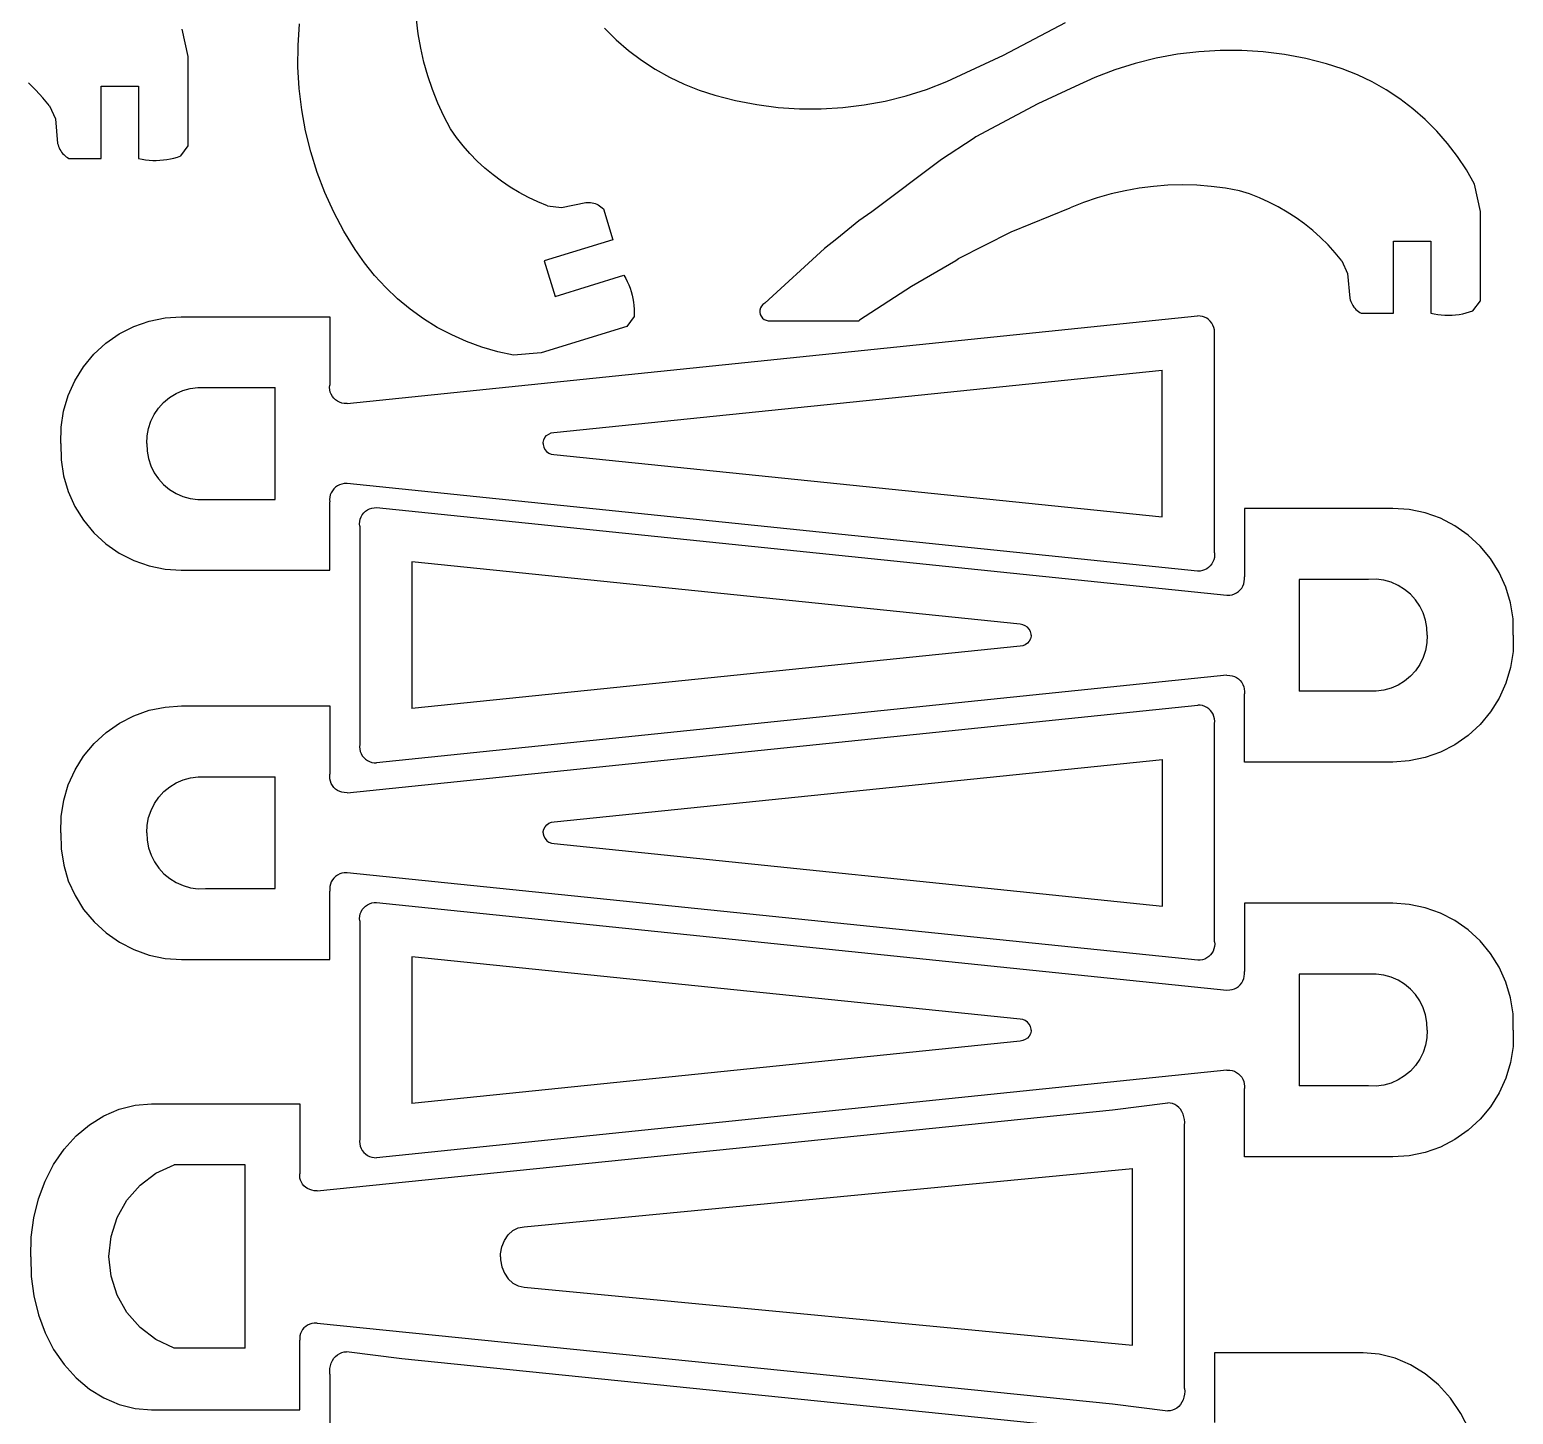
# Model space of a CAD drawing. Extents: x -3998 to 3998, y -3549 to 3549.
# Drawn here: x 1803 to 2400, y 1942 to 2499 of the extents above; entities that cross this region are included whole.
import ezdxf

# ---------------------------------------------------------------- set-up
doc = ezdxf.new("R2010")
doc.units = 0
doc.header["$MEASUREMENT"] = 0
doc.layers.get('0').update_dxf_attribs({"linetype": 'CONTINUOUS'})

msp = doc.modelspace()

# ---------------------------------------------------------------- linework, layer by layer
for p, q in [((1959.69, 2497.61), (1958.99, 2503.36)), ((2195.21, 2488.98), (2220.11, 2502.18)), ((1867.11, 2488.49), (1864.72, 2499.41)), ((1911.31, 2492.95), (1911.89, 2501.59)), ((1960.69, 2491.89), (1959.69, 2497.61)), ((2034.65, 2499.88), (2039.3, 2495.24)), ((1911.26, 2484.28), (1911.31, 2492.95)), ((1961.98, 2486.24), (1960.69, 2491.89)), ((2039.3, 2495.24), (2044.25, 2490.93)), ((2044.25, 2490.93), (2049.49, 2486.96)), ((2273.75, 2490.42), (2265.15, 2489.38)), ((2282.4, 2490.93), (2273.75, 2490.42)), ((2291.07, 2490.91), (2282.4, 2490.93)), ((2299.71, 2490.34), (2291.07, 2490.91)), ((2308.3, 2489.25), (2299.71, 2490.34)), ((1867.11, 2452.49), (1867.11, 2488.49)), ((1911.74, 2475.64), (1911.26, 2484.28)), ((1963.56, 2480.65), (1961.98, 2486.24)), ((2049.49, 2486.96), (2054.98, 2483.35)), ((2180.21, 2481.98), (2195.21, 2488.98)), ((2248.23, 2485.71), (2239.97, 2483.11)), ((2256.63, 2487.81), (2248.23, 2485.71)), ((2265.15, 2489.38), (2256.63, 2487.81)), ((2316.81, 2487.63), (2308.3, 2489.25)), ((2325.21, 2485.48), (2316.81, 2487.63)), ((2331.47, 2483.48), (2325.21, 2485.48)), ((1805.79, 2474.96), (1802.79, 2477.93)), ((1965.41, 2475.16), (1963.56, 2480.65)), ((2054.98, 2483.35), (2060.71, 2480.13)), ((2060.71, 2480.13), (2066.64, 2477.3)), ((2164.25, 2475.26), (2172.33, 2478.38)), ((2172.33, 2478.38), (2180.21, 2481.98)), ((2231.88, 2479.99), (2224.01, 2476.38)), ((2239.97, 2483.11), (2231.88, 2479.99)), ((2337.58, 2481.07), (2331.47, 2483.48)), ((2343.51, 2478.24), (2337.58, 2481.07)), ((2349.23, 2475.01), (2343.51, 2478.24)), ((1808.63, 2471.85), (1805.79, 2474.96)), ((1811.31, 2468.59), (1808.63, 2471.85)), ((1832.11, 2476.49), (1847.11, 2476.49)), ((1832.11, 2447.49), (1832.11, 2476.49)), ((1847.11, 2476.49), (1847.11, 2447.49)), ((1912.76, 2467.03), (1911.74, 2475.64)), ((1967.54, 2469.76), (1965.41, 2475.16)), ((2066.64, 2477.3), (2072.75, 2474.88)), ((2072.75, 2474.88), (2079.01, 2472.88)), ((2079.01, 2472.88), (2087.4, 2470.74)), ((2147.58, 2470.56), (2155.99, 2472.65)), ((2155.99, 2472.65), (2164.25, 2475.26)), ((2224.01, 2476.38), (2209.01, 2469.38)), ((2354.72, 2471.41), (2349.23, 2475.01)), ((1811.31, 2468.59), (1813.66, 2463.45)), ((1914.31, 2458.51), (1912.76, 2467.03)), ((1969.94, 2464.48), (1967.54, 2469.76)), ((2087.4, 2470.74), (2095.91, 2469.12)), ((2095.91, 2469.12), (2104.5, 2468.02)), ((2104.5, 2468.02), (2113.15, 2467.46)), ((2113.15, 2467.46), (2121.81, 2467.44)), ((2121.81, 2467.44), (2130.46, 2467.95)), ((2130.46, 2467.95), (2139.06, 2468.99)), ((2139.06, 2468.99), (2147.58, 2470.56)), ((2209.01, 2469.38), (2184.11, 2456.18)), ((2359.96, 2467.44), (2354.72, 2471.41)), ((2364.92, 2463.13), (2359.96, 2467.44)), ((1813.66, 2463.45), (1814.56, 2453.53)), ((1972.61, 2459.33), (1969.94, 2464.48)), ((2369.57, 2458.48), (2364.92, 2463.13)), ((1916.38, 2450.1), (1914.31, 2458.51)), ((1975.06, 2455.9), (1972.61, 2459.33)), ((1977.69, 2452.6), (1975.06, 2455.9)), ((2183.01, 2455.38), (2170.21, 2446.98)), ((2184.11, 2456.18), (2183.01, 2455.38)), ((2373.89, 2453.54), (2369.57, 2458.48)), ((1814.56, 2453.53), (1814.71, 2452.9)), ((1814.71, 2452.9), (1814.91, 2452.28)), ((1814.91, 2452.28), (1815.16, 2451.67)), ((1815.16, 2451.67), (1815.45, 2451.09)), ((1815.45, 2451.09), (1815.78, 2450.53)), ((1815.78, 2450.53), (1816.15, 2449.99)), ((1816.15, 2449.99), (1816.56, 2449.49)), ((1816.56, 2449.49), (1817.01, 2449.02)), ((1817.01, 2449.02), (1817.49, 2448.58)), ((1817.49, 2448.58), (1818, 2448.17)), ((1818, 2448.17), (1818.54, 2447.81)), ((1861.36, 2447.62), (1862.75, 2448.02)), ((1862.75, 2448.02), (1864.11, 2448.49)), ((1864.11, 2448.49), (1867.11, 2452.49)), ((1918.97, 2441.83), (1916.38, 2450.1)), ((1980.48, 2449.43), (1977.69, 2452.6)), ((1983.42, 2446.41), (1980.48, 2449.43)), ((2377.87, 2448.31), (2373.89, 2453.54)), ((2381.49, 2442.83), (2377.87, 2448.31)), ((1818.54, 2447.81), (1819.11, 2447.49)), ((1819.11, 2447.49), (1832.11, 2447.49)), ((1847.11, 2447.49), (1848.52, 2447.18)), ((1848.52, 2447.18), (1849.94, 2446.95)), ((1849.94, 2446.95), (1851.37, 2446.79)), ((1851.37, 2446.79), (1852.8, 2446.69)), ((1852.8, 2446.69), (1854.24, 2446.67)), ((1854.24, 2446.67), (1855.68, 2446.72)), ((1855.68, 2446.72), (1857.12, 2446.84)), ((1857.12, 2446.84), (1858.54, 2447.03)), ((1858.54, 2447.03), (1859.96, 2447.29)), ((1859.96, 2447.29), (1861.36, 2447.62)), ((1986.52, 2443.55), (1983.42, 2446.41)), ((1989.76, 2440.85), (1986.52, 2443.55)), ((2170.21, 2446.98), (2142.21, 2425.98)), ((2384.72, 2437.11), (2381.49, 2442.83)), ((1922.06, 2433.74), (1918.97, 2441.83)), ((1993.14, 2438.31), (1989.76, 2440.85)), ((1996.64, 2435.96), (1993.14, 2438.31)), ((2000.26, 2433.78), (1996.64, 2435.96)), ((2255.58, 2436.24), (2249.83, 2435.5)), ((2261.36, 2436.68), (2255.58, 2436.24)), ((2267.16, 2436.83), (2261.36, 2436.68)), ((2272.96, 2436.68), (2267.16, 2436.83)), ((2278.74, 2436.24), (2272.96, 2436.68)), ((2284.5, 2435.51), (2278.74, 2436.24)), ((2387.11, 2426.18), (2384.72, 2437.11)), ((1925.64, 2425.85), (1922.06, 2433.74)), ((2003.98, 2431.8), (2000.26, 2433.78)), ((2007.8, 2430.01), (2003.98, 2431.8)), ((2011.7, 2428.41), (2007.8, 2430.01)), ((2232.89, 2431.57), (2227.4, 2429.69)), ((2238.47, 2433.17), (2232.89, 2431.57)), ((2244.12, 2434.48), (2238.47, 2433.17)), ((2249.83, 2435.5), (2244.12, 2434.48)), ((2290.21, 2434.48), (2284.5, 2435.51)), ((2294.21, 2433.16), (2290.21, 2434.48)), ((2298.14, 2431.63), (2294.21, 2433.16)), ((2301.99, 2429.9), (2298.14, 2431.63)), ((1929.71, 2418.2), (1925.64, 2425.85)), ((2011.7, 2428.41), (2017.31, 2427.69)), ((2017.31, 2427.69), (2027.05, 2429.76)), ((2027.05, 2429.76), (2027.7, 2429.8)), ((2027.7, 2429.8), (2028.35, 2429.79)), ((2028.35, 2429.79), (2029, 2429.73)), ((2029, 2429.73), (2029.64, 2429.63)), ((2029.64, 2429.63), (2030.28, 2429.48)), ((2030.28, 2429.48), (2030.9, 2429.28)), ((2030.9, 2429.28), (2031.5, 2429.04)), ((2031.5, 2429.04), (2032.08, 2428.75)), ((2032.08, 2428.75), (2032.65, 2428.42)), ((2032.65, 2428.42), (2033.18, 2428.05)), ((2033.18, 2428.05), (2033.69, 2427.64)), ((2033.69, 2427.64), (2034.17, 2427.2)), ((2034.17, 2427.2), (2038.01, 2414.78)), ((2142.21, 2425.98), (2137.01, 2422.38)), ((2198.21, 2417.88), (2222.02, 2427.54)), ((2227.4, 2429.69), (2222.02, 2427.54)), ((2305.75, 2427.97), (2301.99, 2429.9)), ((2309.4, 2425.86), (2305.75, 2427.97)), ((2312.94, 2423.56), (2309.4, 2425.86)), ((2387.11, 2390.18), (2387.11, 2426.18)), ((1934.24, 2410.82), (1929.71, 2418.2)), ((2137.01, 2422.38), (2128.11, 2415.18)), ((2316.36, 2421.09), (2312.94, 2423.56)), ((2319.64, 2418.44), (2316.36, 2421.09)), ((2322.79, 2415.63), (2319.64, 2418.44)), ((2038.01, 2414.78), (2010.31, 2406.2)), ((2128.11, 2415.18), (2123.11, 2411.18)), ((2177.11, 2407.18), (2198.21, 2417.88)), ((2325.79, 2412.66), (2322.79, 2415.63)), ((2328.63, 2409.54), (2325.79, 2412.66)), ((2352.11, 2414.18), (2367.11, 2414.18)), ((2352.11, 2385.18), (2352.11, 2414.18)), ((2367.11, 2414.18), (2367.11, 2385.18)), ((1938, 2405.43), (1934.24, 2410.82)), ((2010.31, 2406.2), (2014.74, 2391.87)), ((2123.11, 2411.18), (2099.11, 2389.18)), ((2158.11, 2396.06), (2176.01, 2406.38)), ((2176.01, 2406.38), (2177.11, 2407.18)), ((2331.31, 2406.28), (2328.63, 2409.54)), ((2331.31, 2406.28), (2333.66, 2401.14)), ((1942.12, 2400.31), (1938, 2405.43)), ((1946.57, 2395.48), (1942.12, 2400.31)), ((2014.74, 2391.87), (2042.45, 2400.45)), ((2042.45, 2400.45), (2043.15, 2399.19)), ((2333.66, 2401.14), (2334.56, 2391.22)), ((1951.35, 2390.96), (1946.57, 2395.48)), ((2043.15, 2399.19), (2043.79, 2397.91)), ((2043.79, 2397.91), (2044.37, 2396.59)), ((2044.37, 2396.59), (2044.89, 2395.24)), ((2044.89, 2395.24), (2045.33, 2393.87)), ((2137.3, 2382.47), (2158.11, 2396.06)), ((1956.41, 2386.78), (1951.35, 2390.96)), ((2045.33, 2393.87), (2045.71, 2392.49)), ((2045.71, 2392.49), (2046.02, 2391.08)), ((2046.02, 2391.08), (2046.26, 2389.66)), ((2046.26, 2389.66), (2046.43, 2388.23)), ((2046.43, 2388.23), (2046.53, 2386.79)), ((2098.39, 2388.69), (2097.8, 2388.05)), ((2099.11, 2389.18), (2098.39, 2388.69)), ((2334.56, 2391.22), (2334.71, 2390.59)), ((2334.71, 2390.59), (2334.91, 2389.97)), ((2334.91, 2389.97), (2335.16, 2389.37)), ((2335.16, 2389.37), (2335.45, 2388.79)), ((2335.45, 2388.79), (2335.78, 2388.23)), ((2335.78, 2388.23), (2336.15, 2387.69)), ((2384.11, 2386.18), (2387.11, 2390.18)), ((1851.35, 2381.99), (1857.77, 2383.31)), ((1857.77, 2383.31), (1864.3, 2383.76)), ((1864.3, 2383.76), (1924.05, 2383.76)), ((1924.05, 2383.76), (1924.05, 2356.27)), ((1931.03, 2348.85), (2273.31, 2384.1)), ((1961.75, 2382.95), (1956.41, 2386.78)), ((1967.34, 2379.5), (1961.75, 2382.95)), ((2046.52, 2383.91), (2043.58, 2379.87)), ((2046.56, 2385.35), (2046.52, 2383.91)), ((2046.53, 2386.79), (2046.56, 2385.35)), ((2097.15, 2386.46), (2097.12, 2385.59)), ((2097.12, 2385.59), (2097.28, 2384.74)), ((2097.38, 2387.29), (2097.15, 2386.46)), ((2097.28, 2384.74), (2097.64, 2383.95)), ((2097.8, 2388.05), (2097.38, 2387.29)), ((2097.64, 2383.95), (2098.18, 2383.26)), ((2098.18, 2383.26), (2098.85, 2382.72)), ((2098.85, 2382.72), (2099.64, 2382.34)), ((2099.64, 2382.34), (2100.49, 2382.16)), ((2137.3, 2382.47), (2137.11, 2382.18)), ((2274.26, 2384.07), (2273.31, 2384.1)), ((2275.2, 2383.9), (2274.26, 2384.07)), ((2276.1, 2383.59), (2275.2, 2383.9)), ((2276.95, 2383.16), (2276.1, 2383.59)), ((2277.72, 2382.61), (2276.95, 2383.16)), ((2278.41, 2381.96), (2277.72, 2382.61)), ((2336.15, 2387.69), (2336.56, 2387.19)), ((2336.56, 2387.19), (2337.01, 2386.71)), ((2337.01, 2386.71), (2337.49, 2386.27)), ((2337.49, 2386.27), (2338, 2385.87)), ((2338, 2385.87), (2338.54, 2385.51)), ((2338.54, 2385.51), (2339.11, 2385.18)), ((2339.11, 2385.18), (2352.11, 2385.18)), ((2367.11, 2385.18), (2368.52, 2384.88)), ((2368.52, 2384.88), (2369.94, 2384.65)), ((2369.94, 2384.65), (2371.37, 2384.48)), ((2371.37, 2384.48), (2372.8, 2384.39)), ((2372.8, 2384.39), (2374.24, 2384.37)), ((2374.24, 2384.37), (2375.68, 2384.42)), ((2375.68, 2384.42), (2377.12, 2384.54)), ((2377.12, 2384.54), (2378.54, 2384.73)), ((2378.54, 2384.73), (2379.96, 2384.99)), ((2379.96, 2384.99), (2381.36, 2385.32)), ((2381.36, 2385.32), (2382.75, 2385.72)), ((2382.75, 2385.72), (2384.11, 2386.18)), ((1833.96, 2373.08), (1839.34, 2376.83)), ((1839.34, 2376.83), (1845.17, 2379.81)), ((1845.17, 2379.81), (1851.35, 2381.99)), ((1973.15, 2376.43), (1967.34, 2379.5)), ((1979.15, 2373.76), (1973.15, 2376.43)), ((2043.58, 2379.87), (2009.19, 2369.22)), ((2100.49, 2382.16), (2101.36, 2382.18)), ((2101.36, 2382.18), (2137.11, 2382.18)), ((2279, 2381.21), (2278.41, 2381.96)), ((2279.47, 2380.38), (2279, 2381.21)), ((2279.81, 2379.5), (2279.47, 2380.38)), ((2280.03, 2378.57), (2279.81, 2379.5)), ((2280.11, 2377.63), (2280.03, 2378.57)), ((2280.05, 2376.68), (2280.11, 2377.63)), ((2280.05, 2288.84), (2280.05, 2376.68)), ((1829.13, 2368.65), (1833.96, 2373.08)), ((1985.32, 2371.5), (1979.15, 2373.76)), ((1991.63, 2369.67), (1985.32, 2371.5)), ((1824.95, 2363.6), (1829.13, 2368.65)), ((1998.05, 2368.27), (1991.63, 2369.67)), ((2009.19, 2369.22), (1998.05, 2368.27)), ((1821.48, 2358.04), (1824.95, 2363.6)), ((2014.24, 2337.16), (2259.05, 2362.26)), ((2259.05, 2303.26), (2259.05, 2362.26)), ((1818.79, 2352.07), (1821.48, 2358.04)), ((1859.58, 2351.23), (1862.19, 2352.83)), ((1862.19, 2352.83), (1865, 2354.06)), ((1865, 2354.06), (1867.95, 2354.88)), ((1867.95, 2354.88), (1870.98, 2355.28)), ((1870.98, 2355.28), (1874.05, 2355.26)), ((1874.05, 2355.26), (1902.05, 2355.26)), ((1902.05, 2310.26), (1902.05, 2355.26)), ((1923.99, 2355.32), (1924.05, 2356.27)), ((1924.07, 2354.38), (1923.99, 2355.32)), ((1924.28, 2353.45), (1924.07, 2354.38)), ((1924.63, 2352.57), (1924.28, 2353.45)), ((1925.1, 2351.74), (1924.63, 2352.57)), ((1816.93, 2345.79), (1818.79, 2352.07)), ((1853.43, 2344.48), (1855.16, 2347.01)), ((1855.16, 2347.01), (1857.22, 2349.27)), ((1857.22, 2349.27), (1859.58, 2351.23)), ((1925.68, 2350.99), (1925.1, 2351.74)), ((1926.37, 2350.34), (1925.68, 2350.99)), ((1927.15, 2349.79), (1926.37, 2350.34)), ((1928, 2349.36), (1927.15, 2349.79)), ((1928.9, 2349.05), (1928, 2349.36)), ((1929.83, 2348.89), (1928.9, 2349.05)), ((1931.03, 2348.85), (1929.83, 2348.89)), ((1815.93, 2339.31), (1816.93, 2345.79)), ((1851.1, 2338.83), (1852.07, 2341.74)), ((1852.07, 2341.74), (1853.43, 2344.48)), ((1815.81, 2332.76), (1815.93, 2339.31)), ((1850.43, 2332.76), (1850.56, 2335.82)), ((1850.56, 2335.82), (1851.1, 2338.83)), ((2010.15, 2334.22), (2010.64, 2335.16)), ((2010.64, 2335.16), (2011.33, 2335.97)), ((2011.33, 2335.97), (2012.2, 2336.59)), ((2012.2, 2336.59), (2013.18, 2337)), ((2013.18, 2337), (2014.24, 2337.16)), ((1815.81, 2332.76), (1815.93, 2326.2)), ((1850.43, 2332.76), (1850.56, 2329.7)), ((1850.56, 2329.7), (1851.1, 2326.68)), ((2009.89, 2333.18), (2010.15, 2334.22)), ((2009.89, 2332.76), (2009.89, 2333.18)), ((2009.89, 2332.76), (2009.89, 2332.33)), ((2009.89, 2332.33), (2010.15, 2331.3)), ((2010.15, 2331.3), (2010.64, 2330.35)), ((2010.64, 2330.35), (2011.33, 2329.54)), ((2011.33, 2329.54), (2012.2, 2328.92)), ((2012.2, 2328.92), (2013.18, 2328.51)), ((2013.18, 2328.51), (2014.24, 2328.35)), ((1815.93, 2326.2), (1816.93, 2319.73)), ((1851.1, 2326.68), (1852.07, 2323.78)), ((1852.07, 2323.78), (1853.43, 2321.03)), ((2014.24, 2328.35), (2259.05, 2303.26)), ((1816.93, 2319.73), (1818.79, 2313.44)), ((1853.43, 2321.03), (1855.16, 2318.5)), ((1855.16, 2318.5), (1857.22, 2316.24)), ((1929.83, 2316.63), (1928.9, 2316.46)), ((1931.03, 2316.66), (1929.83, 2316.63)), ((2273.31, 2281.42), (1931.03, 2316.66)), ((1818.79, 2313.44), (1821.48, 2307.47)), ((1857.22, 2316.24), (1859.58, 2314.29)), ((1859.58, 2314.29), (1862.19, 2312.68)), ((1862.19, 2312.68), (1865, 2311.46)), ((1865, 2311.46), (1867.95, 2310.63)), ((1867.95, 2310.63), (1870.98, 2310.23)), ((1924.07, 2311.14), (1923.99, 2310.19)), ((1924.28, 2312.06), (1924.07, 2311.14)), ((1924.63, 2312.95), (1924.28, 2312.06)), ((1925.1, 2313.77), (1924.63, 2312.95)), ((1925.68, 2314.52), (1925.1, 2313.77)), ((1926.37, 2315.18), (1925.68, 2314.52)), ((1927.15, 2315.73), (1926.37, 2315.18)), ((1928, 2316.16), (1927.15, 2315.73)), ((1928.9, 2316.46), (1928, 2316.16)), ((1821.48, 2307.47), (1824.95, 2301.91)), ((1870.98, 2310.23), (1874.05, 2310.26)), ((1874.05, 2310.26), (1902.05, 2310.26)), ((1923.99, 2310.19), (1924.05, 2309.24)), ((1924.05, 2281.75), (1924.05, 2309.24)), ((1937.16, 2304.07), (1937.74, 2304.82)), ((1937.74, 2304.82), (1938.43, 2305.48)), ((1938.43, 2305.48), (1939.21, 2306.03)), ((1939.21, 2306.03), (1940.06, 2306.46)), ((1940.06, 2306.46), (1940.96, 2306.76)), ((1940.96, 2306.76), (1941.89, 2306.93)), ((1941.89, 2306.93), (1942.84, 2306.96)), ((1942.84, 2306.96), (2285.12, 2271.72)), ((2351.85, 2306.63), (2292.11, 2306.63)), ((2292.11, 2306.63), (2292.11, 2279.14)), ((2358.39, 2306.18), (2351.85, 2306.63)), ((2364.81, 2304.85), (2358.39, 2306.18)), ((2370.99, 2302.68), (2364.81, 2304.85)), ((1824.95, 2301.91), (1829.13, 2296.87)), ((1936.05, 2300.49), (1936.13, 2301.44)), ((1936.11, 2299.54), (1936.05, 2300.49)), ((1936.11, 2299.54), (1936.11, 2211.7)), ((1936.13, 2301.44), (1936.34, 2302.36)), ((1936.34, 2302.36), (1936.69, 2303.25)), ((1936.69, 2303.25), (1937.16, 2304.07)), ((2376.82, 2299.69), (2370.99, 2302.68)), ((2382.2, 2295.95), (2376.82, 2299.69)), ((1829.13, 2296.87), (1833.96, 2292.43)), ((2387.02, 2291.51), (2382.2, 2295.95)), ((1833.96, 2292.43), (1839.34, 2288.69)), ((1839.34, 2288.69), (1845.17, 2285.7)), ((2280.03, 2286.94), (2279.81, 2286.01)), ((2280.11, 2287.89), (2280.03, 2286.94)), ((2280.05, 2288.84), (2280.11, 2287.89)), ((2391.21, 2286.47), (2387.02, 2291.51)), ((1845.17, 2285.7), (1851.35, 2283.52)), ((1851.35, 2283.52), (1857.77, 2282.2)), ((1857.77, 2282.2), (1864.3, 2281.75)), ((1864.3, 2281.75), (1924.05, 2281.75)), ((2201.92, 2260.03), (1957.11, 2285.12)), ((1957.11, 2285.12), (1957.11, 2226.12)), ((2274.26, 2281.45), (2273.31, 2281.42)), ((2275.2, 2281.62), (2274.26, 2281.45)), ((2276.1, 2281.92), (2275.2, 2281.62)), ((2276.95, 2282.35), (2276.1, 2281.92)), ((2277.72, 2282.9), (2276.95, 2282.35)), ((2278.41, 2283.55), (2277.72, 2282.9)), ((2279, 2284.3), (2278.41, 2283.55)), ((2279.47, 2285.13), (2279, 2284.3)), ((2279.81, 2286.01), (2279.47, 2285.13)), ((2394.68, 2280.91), (2391.21, 2286.47)), ((2397.36, 2274.93), (2394.68, 2280.91)), ((2291.06, 2274.61), (2291.53, 2275.43)), ((2291.53, 2275.43), (2291.87, 2276.32)), ((2291.87, 2276.32), (2292.09, 2277.24)), ((2292.09, 2277.24), (2292.17, 2278.19)), ((2292.17, 2278.19), (2292.11, 2279.14)), ((2342.11, 2278.12), (2314.11, 2278.12)), ((2314.11, 2278.12), (2314.11, 2233.12)), ((2345.17, 2278.15), (2342.11, 2278.12)), ((2348.21, 2277.74), (2345.17, 2278.15)), ((2351.16, 2276.92), (2348.21, 2277.74)), ((2353.96, 2275.7), (2351.16, 2276.92)), ((2356.57, 2274.09), (2353.96, 2275.7)), ((2399.23, 2268.65), (2397.36, 2274.93)), ((2285.12, 2271.72), (2286.32, 2271.75)), ((2286.32, 2271.75), (2287.26, 2271.92)), ((2287.26, 2271.92), (2288.16, 2272.22)), ((2288.16, 2272.22), (2289.01, 2272.65)), ((2289.01, 2272.65), (2289.78, 2273.2)), ((2289.78, 2273.2), (2290.47, 2273.86)), ((2290.47, 2273.86), (2291.06, 2274.61)), ((2358.93, 2272.14), (2356.57, 2274.09)), ((2361, 2269.88), (2358.93, 2272.14)), ((2362.73, 2267.35), (2361, 2269.88)), ((2364.09, 2264.6), (2362.73, 2267.35)), ((2365.05, 2261.7), (2364.09, 2264.6)), ((2400.22, 2262.17), (2399.23, 2268.65)), ((2202.97, 2259.86), (2201.92, 2260.03)), ((2203.96, 2259.46), (2202.97, 2259.86)), ((2204.82, 2258.83), (2203.96, 2259.46)), ((2205.52, 2258.03), (2204.82, 2258.83)), ((2206.01, 2257.08), (2205.52, 2258.03)), ((2206.26, 2256.05), (2206.01, 2257.08)), ((2365.6, 2258.68), (2365.05, 2261.7)), ((2365.72, 2255.62), (2365.6, 2258.68)), ((2400.34, 2255.62), (2400.22, 2262.17)), ((2201.92, 2251.21), (1957.11, 2226.12)), ((2202.97, 2251.38), (2201.92, 2251.21)), ((2203.96, 2251.79), (2202.97, 2251.38)), ((2204.82, 2252.41), (2203.96, 2251.79)), ((2205.52, 2253.22), (2204.82, 2252.41)), ((2206.01, 2254.16), (2205.52, 2253.22)), ((2206.26, 2255.2), (2206.01, 2254.16)), ((2206.27, 2255.62), (2206.26, 2256.05)), ((2206.27, 2255.62), (2206.26, 2255.2)), ((2365.6, 2252.56), (2365.05, 2249.55)), ((2365.72, 2255.62), (2365.6, 2252.56)), ((2400.34, 2255.62), (2400.22, 2249.07)), ((2364.09, 2246.64), (2362.73, 2243.9)), ((2365.05, 2249.55), (2364.09, 2246.64)), ((2400.22, 2249.07), (2399.23, 2242.59)), ((2285.12, 2239.52), (1942.84, 2204.28)), ((2285.12, 2239.52), (2286.32, 2239.49)), ((2286.32, 2239.49), (2287.26, 2239.32)), ((2287.26, 2239.32), (2288.16, 2239.02)), ((2288.16, 2239.02), (2289.01, 2238.59)), ((2358.93, 2239.1), (2356.57, 2237.15)), ((2361, 2241.37), (2358.93, 2239.1)), ((2362.73, 2243.9), (2361, 2241.37)), ((2399.23, 2242.59), (2397.36, 2236.31)), ((2289.01, 2238.59), (2289.78, 2238.04)), ((2289.78, 2238.04), (2290.47, 2237.39)), ((2290.47, 2237.39), (2291.06, 2236.64)), ((2291.06, 2236.64), (2291.53, 2235.81)), ((2291.53, 2235.81), (2291.87, 2234.93)), ((2291.87, 2234.93), (2292.09, 2234)), ((2292.09, 2234), (2292.17, 2233.05)), ((2292.17, 2233.05), (2292.11, 2232.1)), ((2342.11, 2233.12), (2314.11, 2233.12)), ((2345.17, 2233.1), (2342.11, 2233.12)), ((2348.21, 2233.5), (2345.17, 2233.1)), ((2351.16, 2234.32), (2348.21, 2233.5)), ((2353.96, 2235.55), (2351.16, 2234.32)), ((2356.57, 2237.15), (2353.96, 2235.55)), ((2397.36, 2236.31), (2394.68, 2230.33)), ((1857.83, 2226.74), (1864.36, 2227.19)), ((1864.36, 2227.19), (1924.11, 2227.19)), ((1924.11, 2227.19), (1924.11, 2199.7)), ((1931.09, 2192.28), (2273.37, 2227.52)), ((2274.32, 2227.49), (2273.37, 2227.52)), ((2275.26, 2227.32), (2274.32, 2227.49)), ((2276.16, 2227.02), (2275.26, 2227.32)), ((2277.01, 2226.59), (2276.16, 2227.02)), ((2292.11, 2204.61), (2292.11, 2232.1)), ((2394.68, 2230.33), (2391.21, 2224.77)), ((1839.4, 2220.25), (1845.23, 2223.24)), ((1845.23, 2223.24), (1851.41, 2225.42)), ((1851.41, 2225.42), (1857.83, 2226.74)), ((2277.78, 2226.04), (2277.01, 2226.59)), ((2278.47, 2225.39), (2277.78, 2226.04)), ((2279.06, 2224.64), (2278.47, 2225.39)), ((2279.53, 2223.81), (2279.06, 2224.64)), ((2279.87, 2222.93), (2279.53, 2223.81)), ((2280.09, 2222), (2279.87, 2222.93)), ((2280.17, 2221.05), (2280.09, 2222)), ((2280.11, 2220.1), (2280.17, 2221.05)), ((2391.21, 2224.77), (2387.02, 2219.73)), ((1829.19, 2212.07), (1834.02, 2216.51)), ((1834.02, 2216.51), (1839.4, 2220.25)), ((2280.11, 2132.26), (2280.11, 2220.1)), ((2382.2, 2215.3), (2376.82, 2211.55)), ((2387.02, 2219.73), (2382.2, 2215.3)), ((1825.01, 2207.03), (1829.19, 2212.07)), ((1936.11, 2211.7), (1936.05, 2210.75)), ((1936.05, 2210.75), (1936.13, 2209.8)), ((1936.13, 2209.8), (1936.34, 2208.88)), ((2376.82, 2211.55), (2370.99, 2208.56)), ((1821.54, 2201.47), (1825.01, 2207.03)), ((1936.34, 2208.88), (1936.69, 2207.99)), ((1936.69, 2207.99), (1937.16, 2207.17)), ((1937.16, 2207.17), (1937.74, 2206.42)), ((1937.74, 2206.42), (1938.43, 2205.76)), ((1938.43, 2205.76), (1939.21, 2205.22)), ((1939.21, 2205.22), (1940.06, 2204.78)), ((1940.06, 2204.78), (1940.96, 2204.48)), ((1940.96, 2204.48), (1941.89, 2204.31)), ((1941.89, 2204.31), (1942.84, 2204.28)), ((2014.3, 2180.59), (2259.11, 2205.68)), ((2259.11, 2146.68), (2259.11, 2205.68)), ((2351.85, 2204.61), (2292.11, 2204.61)), ((2358.39, 2205.06), (2351.85, 2204.61)), ((2364.81, 2206.39), (2358.39, 2205.06)), ((2370.99, 2208.56), (2364.81, 2206.39)), ((1818.85, 2195.5), (1821.54, 2201.47)), ((1862.25, 2196.26), (1865.06, 2197.48)), ((1865.06, 2197.48), (1868.01, 2198.31)), ((1868.01, 2198.31), (1871.04, 2198.71)), ((1871.04, 2198.71), (1874.11, 2198.68)), ((1874.11, 2198.68), (1902.11, 2198.68)), ((1902.11, 2153.68), (1902.11, 2198.68)), ((1924.05, 2198.75), (1924.11, 2199.7)), ((1924.13, 2197.8), (1924.05, 2198.75)), ((1924.34, 2196.88), (1924.13, 2197.8)), ((1816.99, 2189.21), (1818.85, 2195.5)), ((1855.22, 2190.44), (1857.28, 2192.7)), ((1857.28, 2192.7), (1859.64, 2194.65)), ((1859.64, 2194.65), (1862.25, 2196.26)), ((1924.69, 2195.99), (1924.34, 2196.88)), ((1925.16, 2195.17), (1924.69, 2195.99)), ((1925.74, 2194.42), (1925.16, 2195.17)), ((1926.43, 2193.76), (1925.74, 2194.42)), ((1927.21, 2193.22), (1926.43, 2193.76)), ((1928.06, 2192.78), (1927.21, 2193.22)), ((1928.96, 2192.48), (1928.06, 2192.78)), ((1929.89, 2192.31), (1928.96, 2192.48)), ((1931.09, 2192.28), (1929.89, 2192.31)), ((1815.99, 2182.74), (1816.99, 2189.21)), ((1852.13, 2185.17), (1853.49, 2187.91)), ((1853.49, 2187.91), (1855.22, 2190.44)), ((1815.87, 2176.18), (1815.99, 2182.74)), ((1850.49, 2176.18), (1850.62, 2179.24)), ((1850.62, 2179.24), (1851.16, 2182.26)), ((1851.16, 2182.26), (1852.13, 2185.17)), ((2010.7, 2178.59), (2011.39, 2179.4)), ((2011.39, 2179.4), (2012.26, 2180.02)), ((2012.26, 2180.02), (2013.24, 2180.43)), ((2013.24, 2180.43), (2014.3, 2180.59)), ((1815.87, 2176.18), (1815.99, 2169.63)), ((1850.49, 2176.18), (1850.62, 2173.12)), ((2009.95, 2176.61), (2010.21, 2177.64)), ((2009.95, 2176.18), (2009.95, 2176.61)), ((2009.95, 2176.18), (2009.95, 2175.76)), ((2009.95, 2175.76), (2010.21, 2174.72)), ((2010.21, 2177.64), (2010.7, 2178.59)), ((2010.21, 2174.72), (2010.7, 2173.78)), ((2010.7, 2173.78), (2011.39, 2172.97)), ((1815.99, 2169.63), (1816.99, 2163.16)), ((1850.62, 2173.12), (1851.16, 2170.11)), ((1851.16, 2170.11), (1852.13, 2167.2)), ((2011.39, 2172.97), (2012.26, 2172.35)), ((2012.26, 2172.35), (2013.24, 2171.94)), ((2013.24, 2171.94), (2014.3, 2171.78)), ((2014.3, 2171.78), (2259.11, 2146.68)), ((1816.99, 2163.16), (1818.85, 2156.87)), ((1852.13, 2167.2), (1853.49, 2164.46)), ((1853.49, 2164.46), (1855.22, 2161.93)), ((1855.22, 2161.93), (1857.28, 2159.67)), ((1818.85, 2156.87), (1821.54, 2150.9)), ((1857.28, 2159.67), (1859.64, 2157.71)), ((1859.64, 2157.71), (1862.25, 2156.11)), ((1862.25, 2156.11), (1865.06, 2154.88)), ((1924.34, 2155.49), (1924.13, 2154.56)), ((1924.69, 2156.37), (1924.34, 2155.49)), ((1925.16, 2157.2), (1924.69, 2156.37)), ((1925.74, 2157.95), (1925.16, 2157.2)), ((1926.43, 2158.6), (1925.74, 2157.95)), ((1927.21, 2159.15), (1926.43, 2158.6)), ((1928.06, 2159.58), (1927.21, 2159.15)), ((1928.96, 2159.89), (1928.06, 2159.58)), ((1929.89, 2160.06), (1928.96, 2159.89)), ((1931.09, 2160.09), (1929.89, 2160.06)), ((2273.37, 2124.84), (1931.09, 2160.09)), ((1821.54, 2150.9), (1825.01, 2145.34)), ((1865.06, 2154.88), (1868.01, 2154.06)), ((1868.01, 2154.06), (1871.04, 2153.66)), ((1871.04, 2153.66), (1874.11, 2153.68)), ((1874.11, 2153.68), (1902.11, 2153.68)), ((1924.13, 2154.56), (1924.05, 2153.62)), ((1924.05, 2153.62), (1924.11, 2152.67)), ((1924.11, 2125.18), (1924.11, 2152.67)), ((1825.01, 2145.34), (1829.19, 2140.29)), ((1936.13, 2142.59), (1936.34, 2143.51)), ((1936.34, 2143.51), (1936.69, 2144.4)), ((1936.69, 2144.4), (1937.16, 2145.22)), ((1937.16, 2145.22), (1937.74, 2145.97)), ((1937.74, 2145.97), (1938.43, 2146.63)), ((1938.43, 2146.63), (1939.21, 2147.18)), ((1939.21, 2147.18), (1940.06, 2147.61)), ((1940.06, 2147.61), (1940.96, 2147.91)), ((1940.96, 2147.91), (1941.89, 2148.08)), ((1941.89, 2148.08), (1942.84, 2148.11)), ((1942.84, 2148.11), (2285.12, 2112.87)), ((2292.11, 2147.78), (2292.11, 2120.29)), ((2351.85, 2147.78), (2292.11, 2147.78)), ((2358.39, 2147.33), (2351.85, 2147.78)), ((2364.81, 2146), (2358.39, 2147.33)), ((2370.99, 2143.83), (2364.81, 2146)), ((2376.82, 2140.84), (2370.99, 2143.83)), ((1829.19, 2140.29), (1834.02, 2135.86)), ((1936.05, 2141.64), (1936.13, 2142.59)), ((1936.11, 2140.69), (1936.05, 2141.64)), ((1936.11, 2140.69), (1936.11, 2052.85)), ((2382.2, 2137.1), (2376.82, 2140.84)), ((1834.02, 2135.86), (1839.4, 2132.11)), ((1839.4, 2132.11), (1845.23, 2129.13)), ((2280.11, 2132.26), (2280.17, 2131.31)), ((2387.02, 2132.66), (2382.2, 2137.1)), ((2391.21, 2127.62), (2387.02, 2132.66)), ((1845.23, 2129.13), (1851.41, 2126.95)), ((1851.41, 2126.95), (1857.83, 2125.63)), ((1857.83, 2125.63), (1864.36, 2125.18)), ((1957.11, 2126.27), (1957.11, 2067.27)), ((2201.92, 2101.18), (1957.11, 2126.27)), ((2277.01, 2125.78), (2276.16, 2125.35)), ((2277.78, 2126.33), (2277.01, 2125.78)), ((2278.47, 2126.98), (2277.78, 2126.33)), ((2279.06, 2127.73), (2278.47, 2126.98)), ((2279.53, 2128.56), (2279.06, 2127.73)), ((2279.87, 2129.44), (2279.53, 2128.56)), ((2280.09, 2130.37), (2279.87, 2129.44)), ((2280.17, 2131.31), (2280.09, 2130.37)), ((2394.68, 2122.06), (2391.21, 2127.62)), ((1864.36, 2125.18), (1924.11, 2125.18)), ((2274.32, 2124.88), (2273.37, 2124.84)), ((2275.26, 2125.04), (2274.32, 2124.88)), ((2276.16, 2125.35), (2275.26, 2125.04)), ((2292.17, 2119.34), (2292.11, 2120.29)), ((2397.36, 2116.08), (2394.68, 2122.06)), ((2288.16, 2113.37), (2289.01, 2113.8)), ((2289.01, 2113.8), (2289.78, 2114.35)), ((2289.78, 2114.35), (2290.47, 2115.01)), ((2290.47, 2115.01), (2291.06, 2115.76)), ((2291.06, 2115.76), (2291.53, 2116.58)), ((2291.53, 2116.58), (2291.87, 2117.47)), ((2291.87, 2117.47), (2292.09, 2118.39)), ((2292.09, 2118.39), (2292.17, 2119.34)), ((2314.11, 2119.27), (2314.11, 2074.27)), ((2342.11, 2119.27), (2314.11, 2119.27)), ((2345.17, 2119.3), (2342.11, 2119.27)), ((2348.21, 2118.89), (2345.17, 2119.3)), ((2351.16, 2118.07), (2348.21, 2118.89)), ((2353.96, 2116.85), (2351.16, 2118.07)), ((2356.57, 2115.24), (2353.96, 2116.85)), ((2358.93, 2113.29), (2356.57, 2115.24)), ((2399.23, 2109.8), (2397.36, 2116.08)), ((2285.12, 2112.87), (2286.32, 2112.9)), ((2286.32, 2112.9), (2287.26, 2113.07)), ((2287.26, 2113.07), (2288.16, 2113.37)), ((2361, 2111.03), (2358.93, 2113.29)), ((2362.73, 2108.5), (2361, 2111.03)), ((2364.09, 2105.75), (2362.73, 2108.5)), ((2400.22, 2103.32), (2399.23, 2109.8)), ((2365.05, 2102.85), (2364.09, 2105.75)), ((2365.6, 2099.83), (2365.05, 2102.85)), ((2400.34, 2096.77), (2400.22, 2103.32)), ((2202.97, 2101.01), (2201.92, 2101.18)), ((2203.96, 2100.61), (2202.97, 2101.01)), ((2204.82, 2099.98), (2203.96, 2100.61)), ((2205.52, 2099.18), (2204.82, 2099.98)), ((2206.01, 2098.23), (2205.52, 2099.18)), ((2206.26, 2097.2), (2206.01, 2098.23)), ((2206.26, 2096.35), (2206.01, 2095.31)), ((2206.27, 2096.77), (2206.26, 2097.2)), ((2206.27, 2096.77), (2206.26, 2096.35)), ((2365.72, 2096.77), (2365.6, 2099.83)), ((2365.72, 2096.77), (2365.6, 2093.71)), ((2400.34, 2096.77), (2400.22, 2090.22)), ((2201.92, 2092.36), (1957.11, 2067.27)), ((2202.97, 2092.53), (2201.92, 2092.36)), ((2203.96, 2092.94), (2202.97, 2092.53)), ((2204.82, 2093.56), (2203.96, 2092.94)), ((2205.52, 2094.37), (2204.82, 2093.56)), ((2206.01, 2095.31), (2205.52, 2094.37)), ((2365.05, 2090.7), (2364.09, 2087.79)), ((2365.6, 2093.71), (2365.05, 2090.7)), ((2400.22, 2090.22), (2399.23, 2083.74)), ((2362.73, 2085.05), (2361, 2082.52)), ((2364.09, 2087.79), (2362.73, 2085.05)), ((2399.23, 2083.74), (2397.36, 2077.46)), ((2285.12, 2080.67), (1942.84, 2045.43)), ((2285.12, 2080.67), (2286.32, 2080.64)), ((2286.32, 2080.64), (2287.26, 2080.47)), ((2287.26, 2080.47), (2288.16, 2080.17)), ((2288.16, 2080.17), (2289.01, 2079.74)), ((2289.01, 2079.74), (2289.78, 2079.19)), ((2289.78, 2079.19), (2290.47, 2078.54)), ((2290.47, 2078.54), (2291.06, 2077.79)), ((2291.06, 2077.79), (2291.53, 2076.96)), ((2356.57, 2078.3), (2353.96, 2076.7)), ((2358.93, 2080.25), (2356.57, 2078.3)), ((2361, 2082.52), (2358.93, 2080.25)), ((2291.53, 2076.96), (2291.87, 2076.08)), ((2291.87, 2076.08), (2292.09, 2075.15)), ((2292.09, 2075.15), (2292.17, 2074.2)), ((2292.17, 2074.2), (2292.11, 2073.25)), ((2292.11, 2045.76), (2292.11, 2073.25)), ((2342.11, 2074.27), (2314.11, 2074.27)), ((2345.17, 2074.25), (2342.11, 2074.27)), ((2348.21, 2074.65), (2345.17, 2074.25)), ((2351.16, 2075.47), (2348.21, 2074.65)), ((2353.96, 2076.7), (2351.16, 2075.47)), ((2397.36, 2077.46), (2394.68, 2071.48)), ((1839.35, 2064.92), (1845.77, 2066.51)), ((1845.77, 2066.51), (1852.3, 2067.06)), ((1852.3, 2067.06), (1912.05, 2067.06)), ((1912.05, 2067.06), (1912.05, 2038.95)), ((2239.09, 2064.7), (2261.31, 2067.46)), ((2262.26, 2067.42), (2261.31, 2067.46)), ((2263.2, 2067.22), (2262.26, 2067.42)), ((2264.1, 2066.85), (2263.2, 2067.22)), ((2264.95, 2066.33), (2264.1, 2066.85)), ((2265.72, 2065.67), (2264.95, 2066.33)), ((2391.21, 2065.92), (2387.02, 2060.88)), ((2394.68, 2071.48), (2391.21, 2065.92)), ((1827.34, 2058.69), (1833.17, 2062.29)), ((1833.17, 2062.29), (1839.35, 2064.92)), ((1919.03, 2032.12), (2239.09, 2064.7)), ((2266.41, 2064.88), (2265.72, 2065.67)), ((2267, 2063.98), (2266.41, 2064.88)), ((2267.47, 2062.98), (2267, 2063.98)), ((2267.81, 2061.91), (2267.47, 2062.98)), ((2268.03, 2060.79), (2267.81, 2061.91)), ((2268.11, 2059.65), (2268.03, 2060.79)), ((2387.02, 2060.88), (2382.2, 2056.45)), ((1817.13, 2048.82), (1821.96, 2054.17)), ((1821.96, 2054.17), (1827.34, 2058.69)), ((2268.05, 2058.51), (2268.11, 2059.65)), ((2268.05, 1952.53), (2268.05, 2058.51)), ((2382.2, 2056.45), (2376.82, 2052.7)), ((1812.95, 2042.73), (1817.13, 2048.82)), ((1936.11, 2052.85), (1936.05, 2051.9)), ((1936.05, 2051.9), (1936.13, 2050.95)), ((1936.13, 2050.95), (1936.34, 2050.03)), ((1936.34, 2050.03), (1936.69, 2049.14)), ((1936.69, 2049.14), (1937.16, 2048.32)), ((1937.16, 2048.32), (1937.74, 2047.57)), ((2370.99, 2049.71), (2364.81, 2047.54)), ((2376.82, 2052.7), (2370.99, 2049.71)), ((1809.48, 2036.03), (1812.95, 2042.73)), ((1854.12, 2039.16), (1861.39, 2042.58)), ((1890.05, 2042.58), (1861.39, 2042.58)), ((1890.05, 1968.81), (1890.05, 2042.58)), ((1937.74, 2047.57), (1938.43, 2046.91)), ((1938.43, 2046.91), (1939.21, 2046.37)), ((1939.21, 2046.37), (1940.06, 2045.93)), ((1940.06, 2045.93), (1940.96, 2045.63)), ((1940.96, 2045.63), (1941.89, 2045.46)), ((1941.89, 2045.46), (1942.84, 2045.43)), ((2351.85, 2045.76), (2292.11, 2045.76)), ((2358.39, 2046.21), (2351.85, 2045.76)), ((2364.81, 2047.54), (2358.39, 2046.21)), ((1806.79, 2028.82), (1809.48, 2036.03)), ((1847.71, 2034.34), (1854.12, 2039.16)), ((1911.99, 2038.08), (1912.05, 2038.95)), ((1912.07, 2037.21), (1911.99, 2038.08)), ((1912.28, 2036.36), (1912.07, 2037.21)), ((1912.63, 2035.54), (1912.28, 2036.36)), ((2002.24, 2017.64), (2247.05, 2041.11)), ((2247.05, 1969.93), (2247.05, 2041.11)), ((1842.43, 2028.31), (1847.71, 2034.34)), ((1913.1, 2034.78), (1912.63, 2035.54)), ((1913.68, 2034.09), (1913.1, 2034.78)), ((1914.37, 2033.49), (1913.68, 2034.09)), ((1915.15, 2032.98), (1914.37, 2033.49)), ((1916, 2032.59), (1915.15, 2032.98)), ((1916.9, 2032.31), (1916, 2032.59)), ((1917.83, 2032.15), (1916.9, 2032.31)), ((1919.03, 2032.12), (1917.83, 2032.15)), ((1804.93, 2021.24), (1806.79, 2028.82)), ((1838.48, 2021.32), (1842.43, 2028.31)), ((1803.93, 2013.42), (1804.93, 2021.24)), ((1836.04, 2013.68), (1838.48, 2021.32)), ((1803.81, 2005.52), (1803.93, 2013.42)), ((1835.22, 2005.7), (1836.04, 2013.68)), ((1993.29, 2009.53), (1994.36, 2012.14)), ((1994.36, 2012.14), (1995.88, 2014.36)), ((1995.88, 2014.36), (1997.78, 2016.07)), ((1997.78, 2016.07), (1999.93, 2017.19)), ((1999.93, 2017.19), (2002.24, 2017.64)), ((1992.72, 2005.52), (1992.73, 2006.69)), ((1992.73, 2006.69), (1993.29, 2009.53)), ((1803.81, 2005.52), (1803.93, 1997.61)), ((1836.04, 1997.71), (1835.22, 2005.7)), ((1992.72, 2005.52), (1992.73, 2004.35)), ((1992.73, 2004.35), (1993.29, 2001.5)), ((1993.29, 2001.5), (1994.36, 1998.9)), ((1803.93, 1997.61), (1804.93, 1989.8)), ((1838.48, 1990.07), (1836.04, 1997.71)), ((1994.36, 1998.9), (1995.88, 1996.68)), ((1995.88, 1996.68), (1997.78, 1994.97)), ((1997.78, 1994.97), (1999.93, 1993.85)), ((1804.93, 1989.8), (1806.79, 1982.22)), ((1842.43, 1983.09), (1838.48, 1990.07)), ((1999.93, 1993.85), (2002.24, 1993.39)), ((2002.24, 1993.39), (2247.05, 1969.93)), ((1806.79, 1982.22), (1809.48, 1975.01)), ((1847.71, 1977.05), (1842.43, 1983.09)), ((1854.12, 1972.23), (1847.71, 1977.05)), ((1913.1, 1976.24), (1912.63, 1975.48)), ((1913.68, 1976.93), (1913.1, 1976.24)), ((1914.37, 1977.54), (1913.68, 1976.93)), ((1915.15, 1978.05), (1914.37, 1977.54)), ((1916, 1978.45), (1915.15, 1978.05)), ((1916.9, 1978.73), (1916, 1978.45)), ((1917.83, 1978.88), (1916.9, 1978.73)), ((1919.03, 1978.91), (1917.83, 1978.88)), ((1919.03, 1978.91), (2239.09, 1946.33)), ((1809.48, 1975.01), (1812.95, 1968.3)), ((1861.39, 1968.81), (1854.12, 1972.23)), ((1912.07, 1973.8), (1911.99, 1972.92)), ((1911.99, 1972.92), (1912.05, 1972.04)), ((1912.05, 1943.98), (1912.05, 1972.04)), ((1912.28, 1974.66), (1912.07, 1973.8)), ((1912.63, 1975.48), (1912.28, 1974.66)), ((1812.95, 1968.3), (1817.13, 1962.22)), ((1890.05, 1968.81), (1861.39, 1968.81)), ((1925.16, 1963.8), (1925.74, 1964.71)), ((1925.74, 1964.71), (1926.43, 1965.5)), ((1926.43, 1965.5), (1927.21, 1966.16)), ((1927.21, 1966.16), (1928.06, 1966.68)), ((1928.06, 1966.68), (1928.96, 1967.04)), ((1928.96, 1967.04), (1929.89, 1967.25)), ((1929.89, 1967.25), (1930.84, 1967.29)), ((1953.06, 1964.53), (1930.84, 1967.29)), ((2273.12, 1931.95), (1953.06, 1964.53)), ((2280.11, 1966.89), (2280.11, 1938.82)), ((2339.85, 1966.89), (2280.11, 1966.89)), ((2346.39, 1966.34), (2339.85, 1966.89)), ((2352.81, 1964.74), (2346.39, 1966.34)), ((2358.99, 1962.12), (2352.81, 1964.74)), ((1817.13, 1962.22), (1821.96, 1956.87)), ((1924.05, 1959.48), (1924.13, 1960.62)), ((1924.11, 1958.34), (1924.05, 1959.48)), ((1924.11, 1958.34), (1924.11, 1852.36)), ((1924.13, 1960.62), (1924.34, 1961.74)), ((1924.34, 1961.74), (1924.69, 1962.81)), ((1924.69, 1962.81), (1925.16, 1963.8)), ((2364.82, 1958.51), (2358.99, 1962.12)), ((2370.2, 1954), (2364.82, 1958.51)), ((1821.96, 1956.87), (1827.34, 1952.35)), ((1827.34, 1952.35), (1833.17, 1948.74)), ((2268.05, 1952.53), (2268.11, 1951.38)), ((2375.02, 1948.65), (2370.2, 1954)), ((1833.17, 1948.74), (1839.35, 1946.12)), ((2267, 1947.06), (2266.41, 1946.16)), ((2267.47, 1948.06), (2267, 1947.06)), ((2267.81, 1949.12), (2267.47, 1948.06)), ((2268.03, 1950.24), (2267.81, 1949.12)), ((2268.11, 1951.38), (2268.03, 1950.24)), ((2379.21, 1942.56), (2375.02, 1948.65)), ((1839.35, 1946.12), (1845.77, 1944.52)), ((1845.77, 1944.52), (1852.3, 1943.98)), ((1852.3, 1943.98), (1912.05, 1943.98)), ((2239.09, 1946.33), (2261.31, 1943.58)), ((2262.26, 1943.61), (2261.31, 1943.58)), ((2263.2, 1943.82), (2262.26, 1943.61)), ((2264.1, 1944.18), (2263.2, 1943.82)), ((2264.95, 1944.7), (2264.1, 1944.18)), ((2265.72, 1945.37), (2264.95, 1944.7)), ((2266.41, 1946.16), (2265.72, 1945.37)), ((2382.68, 1935.85), (2379.21, 1942.56))]:
    msp.add_line(p, q)

doc.saveas('drawing.dxf')
